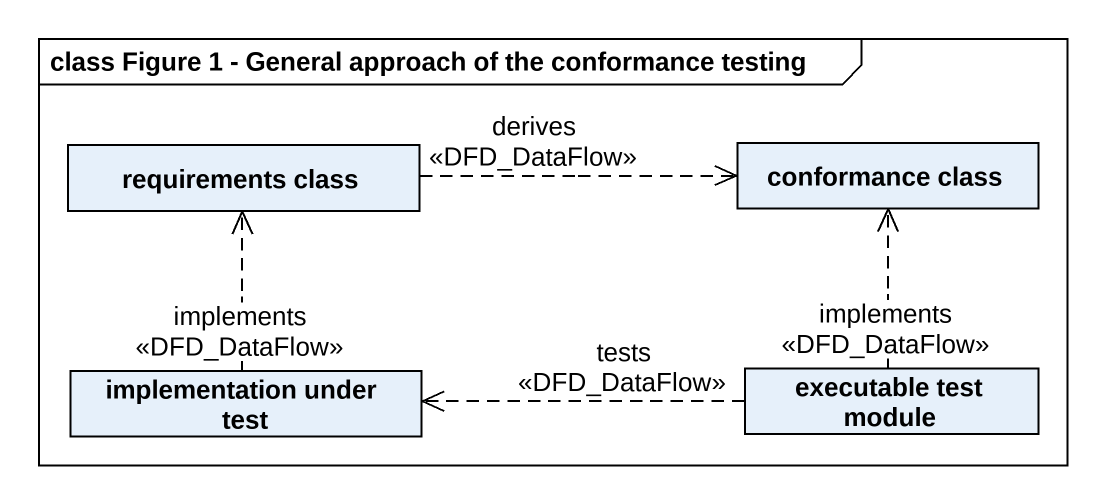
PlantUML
@startuml
mainframe class Figure 1 - General approach of the conformance testing
hide circle
hide empty members
class "requirements class" as requirements_class
class "conformance class" as conformance_class
class "implementation under test" as implementation_under_test
class "executable test module" as executable_test_module
requirements_class .right.> conformance_class : derives\n<<DFD_DataFlow>>
implementation_under_test .up.> requirements_class : implements\n<<DFD_DataFlow>>
executable_test_module .up.> conformance_class : implements\n<<DFD_DataFlow>>
executable_test_module .left.> implementation_under_test : tests\n<<DFD_DataFlow>>
@enduml
